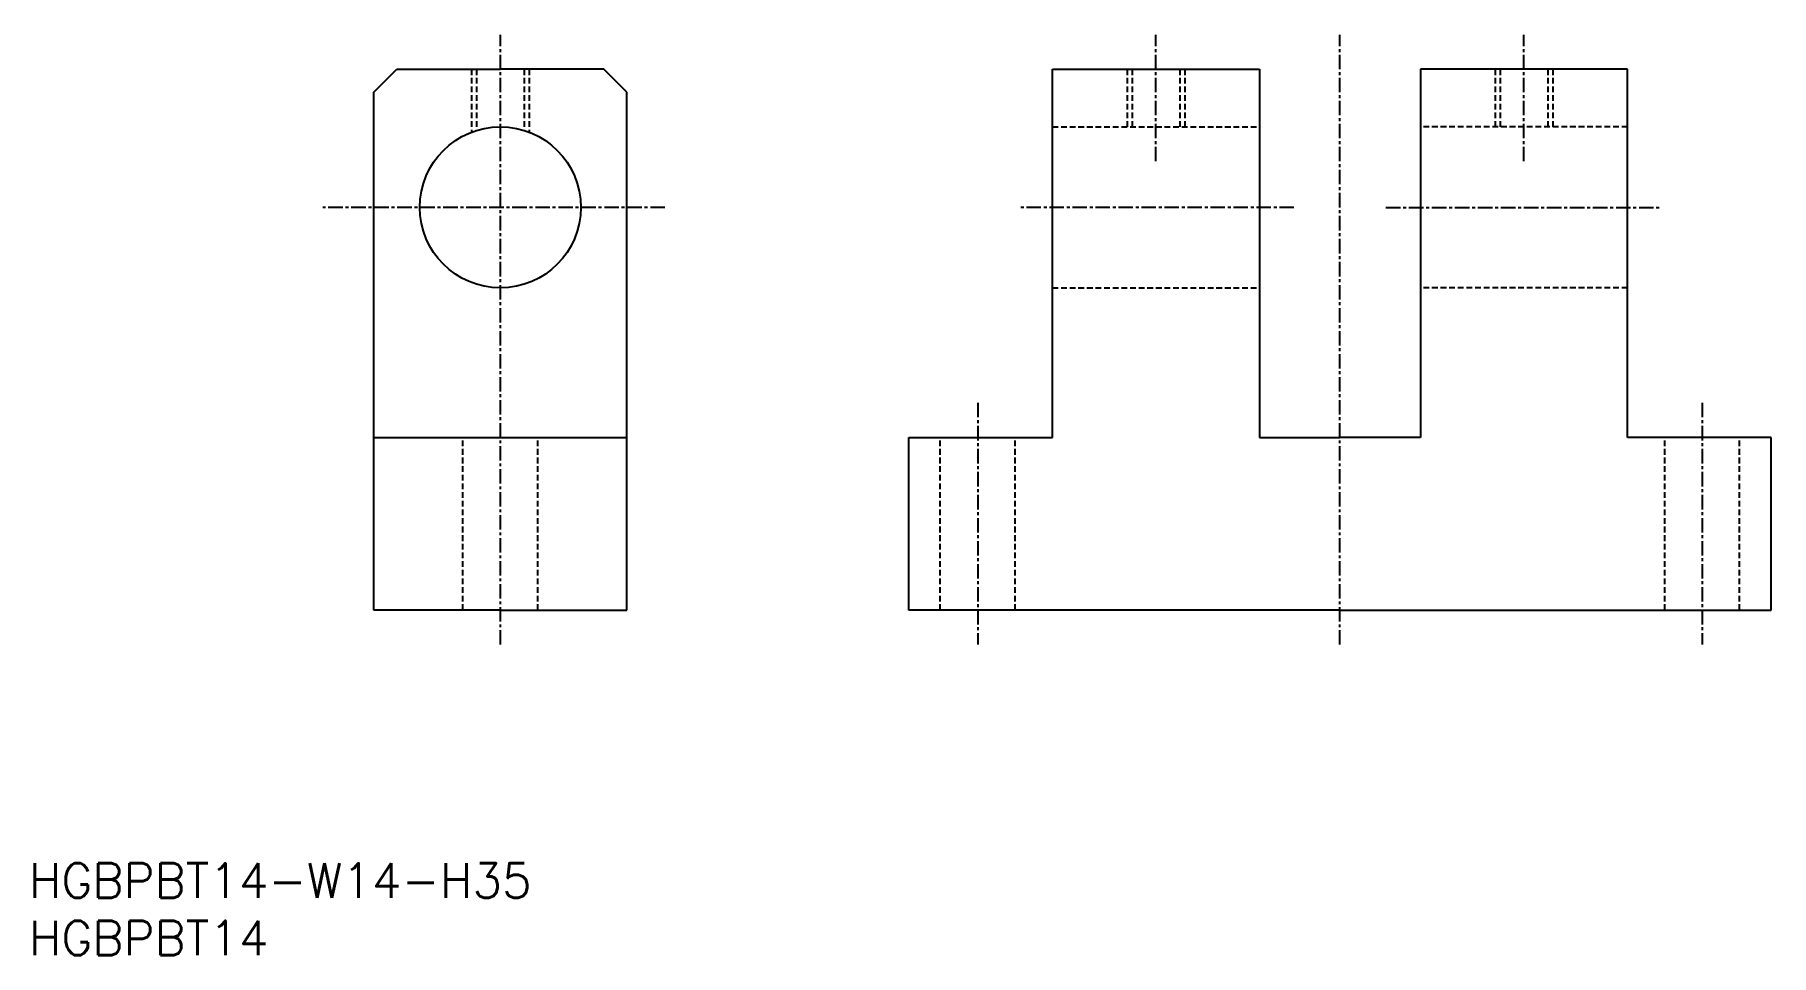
# Model space of a CAD drawing. Extents: x 1 to 151, y 0 to 80.
import ezdxf

# ---------------------------------------------------------------- set-up
doc = ezdxf.new("R2010")
doc.units = 0
doc.linetypes.add('CENTER', pattern=[2, 1.25, -0.25, 0.25, -0.25])
doc.linetypes.add('DASHED', pattern=[0.75, 0.5, -0.25])
doc.layers.get('0').update_dxf_attribs({"linetype": 'CONTINUOUS'})
doc.layers.add('CENTER', color=1, linetype='CENTER')
doc.styles.get("Standard").update_dxf_attribs({"font": 'txt.shx'})

# ---------------------------------------------------------------- blocks, each defined once
blk = doc.blocks.new('*U12')
at = {"color": 7, "linetype": 'CONTINUOUS'}
blk.add_text('HGBPBT14', height=3, dxfattribs=at).set_placement((0, 0))
blk = doc.blocks.new('*U13')
at = {"color": 7, "linetype": 'CONTINUOUS'}
blk.add_text('HGBPBT14-W14-H35', height=3, dxfattribs=at).set_placement((0, 5))

msp = doc.modelspace()

# ---------------------------------------------------------------- linework, layer by layer
at = {"color": 7, "linetype": 'CONTINUOUS'}
for p, q in [((30, 75), (32, 77)), ((32, 77), (41, 77)), ((50, 77), (41, 77)), ((52, 75), (50, 77)), ((89, 45), (89, 77)), ((89, 77), (107, 77)), ((107, 77), (107, 45)), ((121, 77), (121, 45)), ((139, 77), (121, 77)), ((139, 45), (139, 77)), ((30, 30), (30, 75)), ((52, 30), (52, 75)), ((30, 45), (52, 45)), ((76.5, 30), (76.5, 45)), ((76.5, 45), (89, 45)), ((107, 45), (114, 45)), ((121, 45), (114, 45)), ((151.5, 45), (139, 45)), ((151.5, 30), (151.5, 45)), ((41, 30), (30, 30)), ((41, 30), (52, 30)), ((114, 30), (76.5, 30)), ((114, 30), (151.5, 30))]:
    msp.add_line(p, q, dxfattribs=at)
at = {"color": 3, "linetype": 'DASHED'}
for p, q in [((38.5, 77), (38.5, 71.54)), ((38.93, 77), (38.93, 71.69)), ((43.07, 77), (43.07, 71.69)), ((43.5, 77), (43.5, 71.54)), ((95.5, 77), (95.5, 72)), ((95.93, 77), (95.93, 72)), ((100.07, 77), (100.07, 72)), ((100.5, 77), (100.5, 72)), ((127.5, 77), (127.5, 72)), ((127.93, 77), (127.93, 72)), ((132.07, 77), (132.07, 72)), ((132.5, 77), (132.5, 72)), ((89, 72), (107, 72)), ((139, 72), (121, 72)), ((89, 58), (107, 58)), ((139, 58), (121, 58)), ((37.75, 30), (37.75, 45)), ((44.25, 30), (44.25, 45)), ((79.25, 30), (79.25, 45)), ((85.75, 30), (85.75, 45)), ((142.25, 30), (142.25, 45)), ((148.75, 30), (148.75, 45))]:
    msp.add_line(p, q, dxfattribs=at)
at = {"color": 7, "linetype": 'CONTINUOUS'}
msp.add_circle((41, 65), 7, dxfattribs=at)
at = {"layer": 'CENTER', "color": 1, "linetype": 'CENTER'}
for p, q in [((41, 27), (41, 80)), ((98, 69), (98, 80)), ((114, 27), (114, 80)), ((130, 69), (130, 80)), ((55.29, 65), (25.57, 65)), ((110, 65), (86, 65)), ((118, 65), (142, 65)), ((82.5, 48), (82.5, 27)), ((145.5, 48), (145.5, 27))]:
    msp.add_line(p, q, dxfattribs=at)

# ---------------------------------------------------------------- block references
at = {"color": 7, "linetype": 'CONTINUOUS'}
for name in ['*U13', '*U12']:
    msp.add_blockref(name, (0, 0), dxfattribs=at)

doc.saveas('drawing.dxf')
